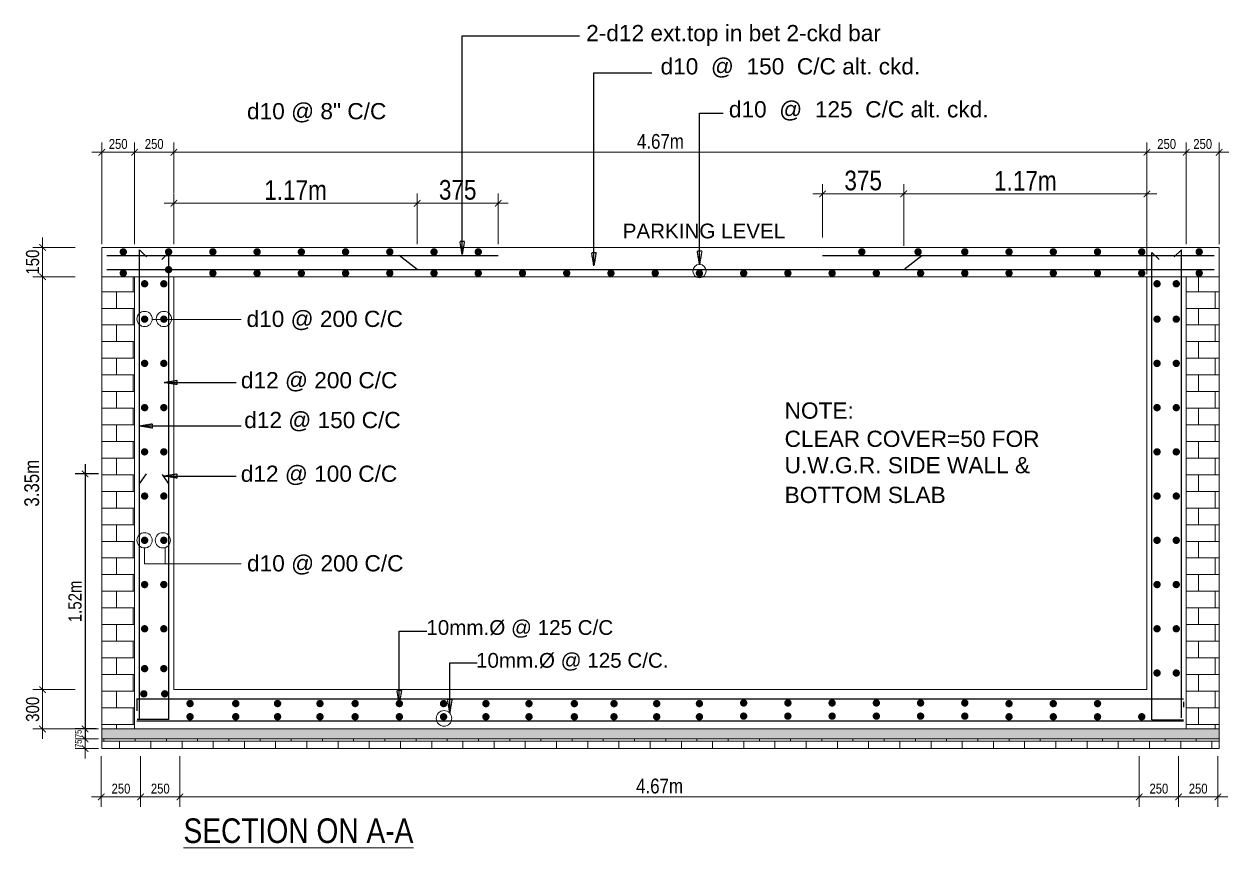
# Model space of a CAD drawing. Header units: inches. Extents: x -100787 to 3653, y -96809 to -8632.
# Drawn here: x -76872.5 to -76504.8, y -93942.8 to -93691.3 of the extents above; entities that cross this region are included whole.
import ezdxf

# ---------------------------------------------------------------- set-up
doc = ezdxf.new("R2010")
doc.units = ezdxf.units.IN
doc.header["$MEASUREMENT"] = 0
doc.header["$PDMODE"] = 99
for name, pattern in [('ACAD_ISO04W100', [30.5, 24, -3, 0.5, -3]), ('DASHED2', [0.375, 0.25, -0.125]), ('HIDDEN2', [0.1875, 0.125, -0.0625])]:
    doc.linetypes.add(name, pattern=pattern)
for name, color, linetype, lineweight in [('DIM', 7, 'Continuous', 15), ('GRID', 8, 'ACAD_ISO04W100', 15), ('halka line', 130, 'HIDDEN2', 9), ('U.G.W.R.', 130, 'DASHED2', 5), ('wall1', 253, 'Continuous', 13)]:
    doc.layers.add(name, color=color, linetype=linetype, lineweight=lineweight)
doc.layers.add('Rod', color=1, linetype='Continuous')
doc.layers.add('text', color=7, linetype='Continuous', true_color=0x6a7cf1)
doc.styles.add('ARIAL', font='arial.ttf')
doc.styles.add('ARIL', font='arial.ttf')
doc.styles.get("Standard").update_dxf_attribs({"font": 'ARIALN.TTF'})
doc.dimstyles.new('1- 8', dxfattribs={"dimtxt": 7.5, "dimasz": 4, "dimexe": 4, "dimexo": 4, "dimgap": 1, "dimtad": 1, "dimdec": 1, "dimzin": 3, "dimdsep": 46, "dimlunit": 4, "dimtxsty": 'ARIAL', "dimblk": 'ARCHTICK', "dimcen": 0, "dimdle": 4, "dimclrd": 150, "dimclre": 132, "dimclrt": 7, "dimadec": 0, "dimazin": 1, "dimtm": 1e-09, "dimtfac": 1, "dimtdec": 1, "dimtix": 1, "dimtofl": 0, "dimtmove": 1, "dimatfit": 3, "dimldrblk": 'CLOSEDBLANK', "dimfxl": 1, "dimtolj": 1, "dimtzin": 0, "dimarcsym": 0})
doc.dimstyles.new('1_8', dxfattribs={"dimscale": 0, "dimtxt": 7, "dimasz": 4, "dimexe": 4, "dimexo": 4, "dimgap": 1, "dimtad": 1, "dimdec": 8, "dimzin": 3, "dimdsep": 46, "dimlunit": 4, "dimtxsty": 'ARIAL', "dimblk": 'ARCHTICK', "dimcen": 0, "dimdle": 4, "dimse1": 1, "dimse2": 1, "dimsd1": 1, "dimsd2": 1, "dimclrd": 150, "dimclre": 132, "dimclrt": 254, "dimadec": 0, "dimazin": 1, "dimtm": 1e-09, "dimtfac": 1, "dimtdec": 8, "dimtix": 1, "dimtofl": 0, "dimtmove": 0, "dimatfit": 3, "dimldrblk": 'CLOSEDBLANK', "dimfxl": 1, "dimtolj": 1, "dimtzin": 0, "dimarcsym": 0})
doc.dimstyles.new('L-SECTION', dxfattribs={"dimtxt": 4, "dimasz": 2, "dimexe": 3, "dimexo": 1, "dimgap": 1, "dimtad": 1, "dimdec": 0, "dimzin": 3, "dimdsep": 46, "dimlunit": 4, "dimtxsty": 'Standard', "dimblk1": 'ARCHTICK', "dimblk2": 'ARCHTICK', "dimsah": 1, "dimcen": 0.09375, "dimdle": 3, "dimclrd": 6, "dimclre": 6, "dimclrt": 6, "dimadec": 0, "dimazin": 0, "dimtfac": 1, "dimtdec": 0, "dimtofl": 0, "dimtmove": 1, "dimatfit": 3, "dimldrblk": 'ARCHTICK', "dimfxl": 3, "dimtolj": 1, "dimtzin": 0, "dimlwd": -1, "dimlwe": -1, "dimarcsym": 0})
pattern_1 = [(0, (-87039.8426, -79051.1714), (0, 5.08), []), (90, (-87039.843, -79051.171), (-10.16, 6e-16), [5.08, -5.08]), (90, (-87034.763, -79051.171), (-10.16, 6e-16), [-5.08, 5.08])]

# ---------------------------------------------------------------- blocks, each defined once
blk = doc.blocks.new('_ArchTick')
at = {"layer": 'GRID', "color": 0, "const_width": 0.15}
blk.add_lwpolyline([(-0.5, -0.5), (0.5, 0.5)], dxfattribs=at)
blk = doc.blocks.new('_ClosedBlank')
at = {"layer": 'halka line', "color": 0, "lineweight": -2}
for p, q in [((-1, 0.167), (0, 0)), ((-1, 0.167), (-1, -0.167)), ((0, 0), (-1, -0.167))]:
    blk.add_line(p, q, dxfattribs=at)
blk = doc.blocks.new('*D716')
at = {"layer": 'Defpoints', "color": 0, "linetype": 'ByBlock'}
for p in [(-76836.91, -93913.82), (-76824.91, -93913.82), (-76824.91, -93927.22)]:
    blk.add_point(p, dxfattribs=at)
at = {"layer": 'DIM', "color": 6}
for p, q in [((-76836.91, -93914.82), (-76836.91, -93930.22)), ((-76824.91, -93914.82), (-76824.91, -93930.22)), ((-76839.91, -93927.22), (-76821.91, -93927.22))]:
    blk.add_line(p, q, dxfattribs=at)
at = {"layer": 'DIM', "color": 6, "linetype": 'ByBlock', "xscale": 2, "yscale": 2, "zscale": 2, "rotation": 180}
blk.add_blockref('_ArchTick', (-76836.91, -93927.22), dxfattribs=at)
at = {"layer": 'DIM', "color": 6, "linetype": 'ByBlock', "xscale": 2, "yscale": 2, "zscale": 2}
blk.add_blockref('_ArchTick', (-76824.91, -93927.22), dxfattribs=at)
at = {"layer": 'DIM', "color": 6, "linetype": 'ByBlock', "insert": (-76830.91, -93924.69), "char_height": 3, "attachment_point": 5}
blk.add_mtext('\\A1;250', dxfattribs=at)
blk = doc.blocks.new('*D717')
at = {"layer": 'Defpoints', "color": 0, "linetype": 'ByBlock'}
for p in [(-76824.91, -93913.82), (-76532.13, -93913.82), (-76532.13, -93927.22)]:
    blk.add_point(p, dxfattribs=at)
at = {"layer": 'DIM', "color": 6}
for p, q in [((-76824.91, -93914.82), (-76824.91, -93930.22)), ((-76532.13, -93914.82), (-76532.13, -93930.22)), ((-76827.91, -93927.22), (-76529.13, -93927.22))]:
    blk.add_line(p, q, dxfattribs=at)
at = {"layer": 'DIM', "color": 6, "linetype": 'ByBlock', "xscale": 2, "yscale": 2, "zscale": 2, "rotation": 180}
blk.add_blockref('_ArchTick', (-76824.91, -93927.22), dxfattribs=at)
at = {"layer": 'DIM', "color": 6, "linetype": 'ByBlock', "xscale": 2, "yscale": 2, "zscale": 2}
blk.add_blockref('_ArchTick', (-76532.13, -93927.22), dxfattribs=at)
at = {"layer": 'DIM', "color": 6, "linetype": 'ByBlock', "insert": (-76678.52, -93923.92), "char_height": 3, "attachment_point": 5}
blk.add_mtext('\\A1;{\\H1.5x;4.67m}', dxfattribs=at)
blk = doc.blocks.new('*D718')
at = {"layer": 'Defpoints', "color": 0, "linetype": 'ByBlock'}
for p in [(-76532.13, -93913.82), (-76520.13, -93913.82), (-76520.13, -93927.22)]:
    blk.add_point(p, dxfattribs=at)
at = {"layer": 'DIM', "color": 6}
for p, q in [((-76532.13, -93914.82), (-76532.13, -93930.22)), ((-76520.13, -93914.82), (-76520.13, -93930.22)), ((-76535.13, -93927.22), (-76517.13, -93927.22))]:
    blk.add_line(p, q, dxfattribs=at)
at = {"layer": 'DIM', "color": 6, "linetype": 'ByBlock', "xscale": 2, "yscale": 2, "zscale": 2, "rotation": 180}
blk.add_blockref('_ArchTick', (-76532.13, -93927.22), dxfattribs=at)
at = {"layer": 'DIM', "color": 6, "linetype": 'ByBlock', "xscale": 2, "yscale": 2, "zscale": 2}
blk.add_blockref('_ArchTick', (-76520.13, -93927.22), dxfattribs=at)
at = {"layer": 'DIM', "color": 6, "linetype": 'ByBlock', "insert": (-76526.13, -93924.69), "char_height": 3, "attachment_point": 5}
blk.add_mtext('\\A1;250', dxfattribs=at)
blk = doc.blocks.new('*D719')
at = {"layer": 'Defpoints', "color": 0, "linetype": 'ByBlock'}
for p in [(-76855.86, -93759.47), (-76866.83, -93768.47), (-76855.86, -93768.47)]:
    blk.add_point(p, dxfattribs=at)
at = {"layer": 'DIM', "color": 6}
for p, q in [((-76856.86, -93759.47), (-76869.83, -93759.47)), ((-76866.83, -93756.47), (-76866.83, -93771.47)), ((-76856.86, -93768.47), (-76869.83, -93768.47))]:
    blk.add_line(p, q, dxfattribs=at)
at = {"layer": 'DIM', "color": 6, "linetype": 'ByBlock', "xscale": 2, "yscale": 2, "zscale": 2}
for p, rotation in [((-76866.83, -93759.47), 90), ((-76866.83, -93768.47), 270)]:
    blk.add_blockref('_ArchTick', p, dxfattribs=dict(at, rotation=rotation))
at = {"layer": 'DIM', "color": 6, "linetype": 'ByBlock', "insert": (-76869.87, -93763.97), "char_height": 3, "attachment_point": 5, "rotation": 90}
blk.add_mtext('\\A1;{\\H1.333x;150}', dxfattribs=at)
blk = doc.blocks.new('*D720')
at = {"layer": 'Defpoints', "color": 0, "linetype": 'ByBlock'}
for p in [(-76855.86, -93768.47), (-76866.83, -93894.47), (-76855.86, -93894.47)]:
    blk.add_point(p, dxfattribs=at)
at = {"layer": 'DIM', "color": 6}
for p, q in [((-76866.83, -93765.47), (-76866.83, -93897.47)), ((-76856.86, -93768.47), (-76869.83, -93768.47)), ((-76856.86, -93894.47), (-76869.83, -93894.47))]:
    blk.add_line(p, q, dxfattribs=at)
at = {"layer": 'DIM', "color": 6, "linetype": 'ByBlock', "xscale": 2, "yscale": 2, "zscale": 2}
for p, rotation in [((-76866.83, -93768.47), 90), ((-76866.83, -93894.47), 270)]:
    blk.add_blockref('_ArchTick', p, dxfattribs=dict(at, rotation=rotation))
at = {"layer": 'DIM', "color": 6, "linetype": 'ByBlock', "insert": (-76870.12, -93831.47), "char_height": 3, "attachment_point": 5, "rotation": 90}
blk.add_mtext('\\A1;{\\H1.5x;3.35m}', dxfattribs=at)
blk = doc.blocks.new('*D721')
at = {"layer": 'Defpoints', "color": 0, "linetype": 'ByBlock'}
for p in [(-76855.86, -93894.47), (-76866.83, -93906.47), (-76855.86, -93906.47)]:
    blk.add_point(p, dxfattribs=at)
at = {"layer": 'DIM', "color": 6}
for p, q in [((-76866.83, -93891.47), (-76866.83, -93909.47)), ((-76856.86, -93894.47), (-76869.83, -93894.47)), ((-76856.86, -93906.47), (-76869.83, -93906.47))]:
    blk.add_line(p, q, dxfattribs=at)
at = {"layer": 'DIM', "color": 6, "linetype": 'ByBlock', "xscale": 2, "yscale": 2, "zscale": 2}
for p, rotation in [((-76866.83, -93894.47), 90), ((-76866.83, -93906.47), 270)]:
    blk.add_blockref('_ArchTick', p, dxfattribs=dict(at, rotation=rotation))
at = {"layer": 'DIM', "color": 6, "linetype": 'ByBlock', "insert": (-76869.87, -93900.47), "char_height": 3, "attachment_point": 5, "rotation": 90}
blk.add_mtext('\\A1;{\\H1.333x;300}', dxfattribs=at)
blk = doc.blocks.new('*D727')
at = {"layer": 'Defpoints', "color": 0, "linetype": 'ByBlock'}
for p in [(-76826.76, -93730.46), (-76826.76, -93743.86), (-76838.76, -93759.47)]:
    blk.add_point(p, dxfattribs=at)
at = {"layer": 'DIM', "color": 6}
for p, q in [((-76838.76, -93758.47), (-76838.76, -93727.46)), ((-76826.76, -93742.86), (-76826.76, -93727.46)), ((-76841.76, -93730.46), (-76823.76, -93730.46))]:
    blk.add_line(p, q, dxfattribs=at)
at = {"layer": 'DIM', "color": 6, "linetype": 'ByBlock', "xscale": 2, "yscale": 2, "zscale": 2, "rotation": 180}
blk.add_blockref('_ArchTick', (-76838.76, -93730.46), dxfattribs=at)
at = {"layer": 'DIM', "color": 6, "linetype": 'ByBlock', "xscale": 2, "yscale": 2, "zscale": 2}
blk.add_blockref('_ArchTick', (-76826.76, -93730.46), dxfattribs=at)
at = {"layer": 'DIM', "color": 6, "linetype": 'ByBlock', "insert": (-76832.76, -93727.93), "char_height": 3, "attachment_point": 5}
blk.add_mtext('\\A1;250', dxfattribs=at)
blk = doc.blocks.new('*D728')
at = {"layer": 'Defpoints', "color": 0, "linetype": 'ByBlock'}
for p in [(-76529.76, -93730.46), (-76826.76, -93743.86), (-76529.76, -93743.86)]:
    blk.add_point(p, dxfattribs=at)
at = {"layer": 'DIM', "color": 6}
for p, q in [((-76826.76, -93742.86), (-76826.76, -93727.46)), ((-76529.76, -93742.86), (-76529.76, -93727.46)), ((-76829.76, -93730.46), (-76526.76, -93730.46))]:
    blk.add_line(p, q, dxfattribs=at)
at = {"layer": 'DIM', "color": 6, "linetype": 'ByBlock', "xscale": 2, "yscale": 2, "zscale": 2, "rotation": 180}
blk.add_blockref('_ArchTick', (-76826.76, -93730.46), dxfattribs=at)
at = {"layer": 'DIM', "color": 6, "linetype": 'ByBlock', "xscale": 2, "yscale": 2, "zscale": 2}
blk.add_blockref('_ArchTick', (-76529.76, -93730.46), dxfattribs=at)
at = {"layer": 'DIM', "color": 6, "linetype": 'ByBlock', "insert": (-76678.26, -93727.16), "char_height": 3, "attachment_point": 5}
blk.add_mtext('\\A1;{\\H1.5x;4.67m}', dxfattribs=at)
blk = doc.blocks.new('*D729')
at = {"layer": 'Defpoints', "color": 0, "linetype": 'ByBlock'}
for p in [(-76752.51, -93746.02), (-76826.76, -93759.47), (-76752.51, -93759.47)]:
    blk.add_point(p, dxfattribs=at)
at = {"layer": 'DIM', "color": 6}
for p, q in [((-76826.76, -93758.47), (-76826.76, -93743.02)), ((-76752.51, -93758.47), (-76752.51, -93743.02)), ((-76829.76, -93746.02), (-76749.51, -93746.02))]:
    blk.add_line(p, q, dxfattribs=at)
at = {"layer": 'DIM', "color": 6, "linetype": 'ByBlock', "xscale": 2, "yscale": 2, "zscale": 2, "rotation": 180}
blk.add_blockref('_ArchTick', (-76826.76, -93746.02), dxfattribs=at)
at = {"layer": 'DIM', "color": 6, "linetype": 'ByBlock', "xscale": 2, "yscale": 2, "zscale": 2}
blk.add_blockref('_ArchTick', (-76752.51, -93746.02), dxfattribs=at)
at = {"layer": 'DIM', "color": 6, "linetype": 'ByBlock', "insert": (-76789.63, -93742), "char_height": 3, "attachment_point": 5}
blk.add_mtext('\\A1;{\\H2x;1.17m}', dxfattribs=at)
blk = doc.blocks.new('*D730')
at = {"layer": 'Defpoints', "color": 0, "linetype": 'ByBlock'}
for p in [(-76727.76, -93746.02), (-76752.51, -93759.47), (-76727.76, -93759.47)]:
    blk.add_point(p, dxfattribs=at)
at = {"layer": 'DIM', "color": 6}
for p, q in [((-76752.51, -93758.47), (-76752.51, -93743.02)), ((-76727.76, -93758.47), (-76727.76, -93743.02)), ((-76755.51, -93746.02), (-76724.76, -93746.02))]:
    blk.add_line(p, q, dxfattribs=at)
at = {"layer": 'DIM', "color": 6, "linetype": 'ByBlock', "xscale": 2, "yscale": 2, "zscale": 2, "rotation": 180}
blk.add_blockref('_ArchTick', (-76752.51, -93746.02), dxfattribs=at)
at = {"layer": 'DIM', "color": 6, "linetype": 'ByBlock', "xscale": 2, "yscale": 2, "zscale": 2}
blk.add_blockref('_ArchTick', (-76727.76, -93746.02), dxfattribs=at)
at = {"layer": 'DIM', "color": 6, "linetype": 'ByBlock', "insert": (-76740.13, -93741.95), "char_height": 3, "attachment_point": 5}
blk.add_mtext('\\A1;{\\H2x;375}', dxfattribs=at)
blk = doc.blocks.new('*D731')
at = {"layer": 'Defpoints', "color": 0, "linetype": 'ByBlock'}
for p in [(-76604.01, -93743.16), (-76628.76, -93757.5), (-76604.01, -93757.5)]:
    blk.add_point(p, dxfattribs=at)
at = {"layer": 'DIM', "color": 6}
for p, q in [((-76628.76, -93756.5), (-76628.76, -93740.16)), ((-76604.01, -93756.5), (-76604.01, -93740.16)), ((-76631.76, -93743.16), (-76601.01, -93743.16))]:
    blk.add_line(p, q, dxfattribs=at)
at = {"layer": 'DIM', "color": 6, "linetype": 'ByBlock', "xscale": 2, "yscale": 2, "zscale": 2, "rotation": 180}
blk.add_blockref('_ArchTick', (-76628.76, -93743.16), dxfattribs=at)
at = {"layer": 'DIM', "color": 6, "linetype": 'ByBlock', "xscale": 2, "yscale": 2, "zscale": 2}
blk.add_blockref('_ArchTick', (-76604.01, -93743.16), dxfattribs=at)
at = {"layer": 'DIM', "color": 6, "linetype": 'ByBlock', "insert": (-76616.38, -93739.1), "char_height": 3, "attachment_point": 5}
blk.add_mtext('\\A1;{\\H2x;375}', dxfattribs=at)
blk = doc.blocks.new('*D732')
at = {"layer": 'Defpoints', "color": 0, "linetype": 'ByBlock'}
for p in [(-76529.76, -93743.16), (-76604.01, -93759.97), (-76529.76, -93768.62)]:
    blk.add_point(p, dxfattribs=at)
at = {"layer": 'DIM', "color": 6}
for p, q in [((-76604.01, -93758.97), (-76604.01, -93740.16)), ((-76529.76, -93767.62), (-76529.76, -93740.16)), ((-76607.01, -93743.16), (-76526.76, -93743.16))]:
    blk.add_line(p, q, dxfattribs=at)
at = {"layer": 'DIM', "color": 6, "linetype": 'ByBlock', "xscale": 2, "yscale": 2, "zscale": 2, "rotation": 180}
blk.add_blockref('_ArchTick', (-76604.01, -93743.16), dxfattribs=at)
at = {"layer": 'DIM', "color": 6, "linetype": 'ByBlock', "xscale": 2, "yscale": 2, "zscale": 2}
blk.add_blockref('_ArchTick', (-76529.76, -93743.16), dxfattribs=at)
at = {"layer": 'DIM', "color": 6, "linetype": 'ByBlock', "insert": (-76566.88, -93739.15), "char_height": 3, "attachment_point": 5}
blk.add_mtext('\\A1;{\\H2x;1.17m}', dxfattribs=at)
blk = doc.blocks.new('*D733')
at = {"layer": 'Defpoints', "color": 0, "linetype": 'ByBlock'}
for p in [(-76848.76, -93828.61), (-76853.88, -93906.47), (-76849.49, -93906.47)]:
    blk.add_point(p, dxfattribs=at)
at = {"layer": 'Rod', "color": 6}
for p, q in [((-76853.88, -93825.61), (-76853.88, -93909.47)), ((-76849.76, -93828.61), (-76856.88, -93828.61)), ((-76850.49, -93906.47), (-76856.88, -93906.47))]:
    blk.add_line(p, q, dxfattribs=at)
at = {"layer": 'Rod', "color": 6, "linetype": 'ByBlock', "xscale": 2, "yscale": 2, "zscale": 2}
for p, rotation in [((-76853.88, -93828.61), 90), ((-76853.88, -93906.47), 270)]:
    blk.add_blockref('_ArchTick', p, dxfattribs=dict(at, rotation=rotation))
at = {"layer": 'Rod', "color": 6, "linetype": 'ByBlock', "insert": (-76856.92, -93867.54), "char_height": 3, "attachment_point": 5, "rotation": 90}
blk.add_mtext('\\A1;{\\H1.333x;1.52m}', dxfattribs=at)
blk = doc.blocks.new('*D734')
at = {"layer": 'Defpoints', "color": 0, "linetype": 'ByBlock'}
for p in [(-76848.91, -93913.82), (-76836.91, -93913.82), (-76836.91, -93927.22)]:
    blk.add_point(p, dxfattribs=at)
at = {"layer": 'DIM', "color": 6}
for p, q in [((-76848.91, -93914.82), (-76848.91, -93930.22)), ((-76836.91, -93914.82), (-76836.91, -93930.22)), ((-76851.91, -93927.22), (-76833.91, -93927.22))]:
    blk.add_line(p, q, dxfattribs=at)
at = {"layer": 'DIM', "color": 6, "linetype": 'ByBlock', "xscale": 2, "yscale": 2, "zscale": 2, "rotation": 180}
blk.add_blockref('_ArchTick', (-76848.91, -93927.22), dxfattribs=at)
at = {"layer": 'DIM', "color": 6, "linetype": 'ByBlock', "xscale": 2, "yscale": 2, "zscale": 2}
blk.add_blockref('_ArchTick', (-76836.91, -93927.22), dxfattribs=at)
at = {"layer": 'DIM', "color": 6, "linetype": 'ByBlock', "insert": (-76842.91, -93924.69), "char_height": 3, "attachment_point": 5}
blk.add_mtext('\\A1;250', dxfattribs=at)
blk = doc.blocks.new('*D735')
at = {"layer": 'Defpoints', "color": 0, "linetype": 'ByBlock'}
for p in [(-76520.13, -93913.82), (-76508.13, -93913.82), (-76508.13, -93927.22)]:
    blk.add_point(p, dxfattribs=at)
at = {"layer": 'DIM', "color": 6}
for p, q in [((-76520.13, -93914.82), (-76520.13, -93930.22)), ((-76508.13, -93914.82), (-76508.13, -93930.22)), ((-76523.13, -93927.22), (-76505.13, -93927.22))]:
    blk.add_line(p, q, dxfattribs=at)
at = {"layer": 'DIM', "color": 6, "linetype": 'ByBlock', "xscale": 2, "yscale": 2, "zscale": 2, "rotation": 180}
blk.add_blockref('_ArchTick', (-76520.13, -93927.22), dxfattribs=at)
at = {"layer": 'DIM', "color": 6, "linetype": 'ByBlock', "xscale": 2, "yscale": 2, "zscale": 2}
blk.add_blockref('_ArchTick', (-76508.13, -93927.22), dxfattribs=at)
at = {"layer": 'DIM', "color": 6, "linetype": 'ByBlock', "insert": (-76514.13, -93924.69), "char_height": 3, "attachment_point": 5}
blk.add_mtext('\\A1;250', dxfattribs=at)
blk = doc.blocks.new('*D736')
at = {"layer": 'Defpoints', "color": 0, "linetype": 'ByBlock'}
for p in [(-76848.76, -93906.47), (-76853.88, -93909.47), (-76848.76, -93909.47)]:
    blk.add_point(p, dxfattribs=at)
at = {"layer": 'DIM', "color": 6}
for p, q in [((-76849.76, -93906.47), (-76856.88, -93906.47)), ((-76853.88, -93903.47), (-76853.88, -93912.47)), ((-76849.76, -93909.47), (-76856.88, -93909.47))]:
    blk.add_line(p, q, dxfattribs=at)
at = {"layer": 'DIM', "color": 6, "linetype": 'ByBlock', "xscale": 2, "yscale": 2, "zscale": 2}
for p, rotation in [((-76853.88, -93906.47), 90), ((-76853.88, -93909.47), 270)]:
    blk.add_blockref('_ArchTick', p, dxfattribs=dict(at, rotation=rotation))
at = {"layer": 'DIM', "color": 6, "linetype": 'ByBlock', "insert": (-76855.9, -93907.97), "char_height": 3, "attachment_point": 5, "rotation": 90}
blk.add_mtext('\\A1;{\\H0.6667x;75}', dxfattribs=at)
blk = doc.blocks.new('*D737')
at = {"layer": 'Defpoints', "color": 0, "linetype": 'ByBlock'}
for p in [(-76848.76, -93909.47), (-76853.88, -93912.47), (-76848.76, -93912.47)]:
    blk.add_point(p, dxfattribs=at)
at = {"layer": 'DIM', "color": 6}
for p, q in [((-76853.88, -93906.47), (-76853.88, -93915.47)), ((-76849.76, -93909.47), (-76856.88, -93909.47)), ((-76849.76, -93912.47), (-76856.88, -93912.47))]:
    blk.add_line(p, q, dxfattribs=at)
at = {"layer": 'DIM', "color": 6, "linetype": 'ByBlock', "xscale": 2, "yscale": 2, "zscale": 2}
for p, rotation in [((-76853.88, -93909.47), 90), ((-76853.88, -93912.47), 270)]:
    blk.add_blockref('_ArchTick', p, dxfattribs=dict(at, rotation=rotation))
at = {"layer": 'DIM', "color": 6, "linetype": 'ByBlock', "insert": (-76855.9, -93910.97), "char_height": 3, "attachment_point": 5, "rotation": 90}
blk.add_mtext('\\A1;{\\H0.6667x;75}', dxfattribs=at)
blk = doc.blocks.new('*D738')
at = {"layer": 'Defpoints', "color": 0, "linetype": 'ByBlock'}
for p in [(-76838.76, -93730.46), (-76838.76, -93743.86), (-76848.76, -93759.47)]:
    blk.add_point(p, dxfattribs=at)
at = {"layer": 'DIM', "color": 6}
for p, q in [((-76848.76, -93758.47), (-76848.76, -93727.46)), ((-76838.76, -93742.86), (-76838.76, -93727.46)), ((-76851.76, -93730.46), (-76835.76, -93730.46))]:
    blk.add_line(p, q, dxfattribs=at)
at = {"layer": 'DIM', "color": 6, "linetype": 'ByBlock', "xscale": 2, "yscale": 2, "zscale": 2, "rotation": 180}
blk.add_blockref('_ArchTick', (-76848.76, -93730.46), dxfattribs=at)
at = {"layer": 'DIM', "color": 6, "linetype": 'ByBlock', "xscale": 2, "yscale": 2, "zscale": 2}
blk.add_blockref('_ArchTick', (-76838.76, -93730.46), dxfattribs=at)
at = {"layer": 'DIM', "color": 6, "linetype": 'ByBlock', "insert": (-76843.76, -93727.93), "char_height": 3, "attachment_point": 5}
blk.add_mtext('\\A1;250', dxfattribs=at)
blk = doc.blocks.new('*D739')
at = {"layer": 'Defpoints', "color": 0, "linetype": 'ByBlock'}
for p in [(-76507.76, -93730.46), (-76517.76, -93759.47), (-76507.76, -93759.47)]:
    blk.add_point(p, dxfattribs=at)
at = {"layer": 'DIM', "color": 6}
for p, q in [((-76517.76, -93758.47), (-76517.76, -93727.46)), ((-76507.76, -93758.47), (-76507.76, -93727.46)), ((-76520.76, -93730.46), (-76504.76, -93730.46))]:
    blk.add_line(p, q, dxfattribs=at)
at = {"layer": 'DIM', "color": 6, "linetype": 'ByBlock', "xscale": 2, "yscale": 2, "zscale": 2, "rotation": 180}
blk.add_blockref('_ArchTick', (-76517.76, -93730.46), dxfattribs=at)
at = {"layer": 'DIM', "color": 6, "linetype": 'ByBlock', "xscale": 2, "yscale": 2, "zscale": 2}
blk.add_blockref('_ArchTick', (-76507.76, -93730.46), dxfattribs=at)
at = {"layer": 'DIM', "color": 6, "linetype": 'ByBlock', "insert": (-76512.76, -93727.93), "char_height": 3, "attachment_point": 5}
blk.add_mtext('\\A1;250', dxfattribs=at)
blk = doc.blocks.new('*D740')
at = {"layer": 'Defpoints', "color": 0, "linetype": 'ByBlock'}
for p in [(-76517.76, -93730.46), (-76517.76, -93743.86), (-76529.76, -93759.47)]:
    blk.add_point(p, dxfattribs=at)
at = {"layer": 'DIM', "color": 6}
for p, q in [((-76529.76, -93758.47), (-76529.76, -93727.46)), ((-76517.76, -93742.86), (-76517.76, -93727.46)), ((-76532.76, -93730.46), (-76514.76, -93730.46))]:
    blk.add_line(p, q, dxfattribs=at)
at = {"layer": 'DIM', "color": 6, "linetype": 'ByBlock', "xscale": 2, "yscale": 2, "zscale": 2, "rotation": 180}
blk.add_blockref('_ArchTick', (-76529.76, -93730.46), dxfattribs=at)
at = {"layer": 'DIM', "color": 6, "linetype": 'ByBlock', "xscale": 2, "yscale": 2, "zscale": 2}
blk.add_blockref('_ArchTick', (-76517.76, -93730.46), dxfattribs=at)
at = {"layer": 'DIM', "color": 6, "linetype": 'ByBlock', "insert": (-76523.76, -93727.93), "char_height": 3, "attachment_point": 5}
blk.add_mtext('\\A1;250', dxfattribs=at)

msp = doc.modelspace()

# ---------------------------------------------------------------- hatches: boundary and pattern name
at = {"layer": 'wall1', "ltscale": 0.1}
h = msp.add_hatch(dxfattribs=at)
h.set_pattern_fill('BRICK', color=256, scale=0.8, style=0)
h.set_pattern_definition(pattern_1)
h.paths.add_polyline_path([(-76838.76, -93768.47), (-76848.76, -93768.47), (-76848.76, -93906.47), (-76838.76, -93906.47)])
h = msp.add_hatch(dxfattribs=at)
h.set_pattern_fill('BRICK', color=256, scale=0.8, style=0)
h.set_pattern_definition(pattern_1)
h.paths.add_polyline_path([(-76507.76, -93768.47), (-76517.76, -93768.47), (-76517.76, -93906.47), (-76507.76, -93906.47)])
h = msp.add_hatch(dxfattribs=at)
h.set_pattern_fill('AR-CONC', color=256, scale=0.02, style=0)
h.set_pattern_definition([(50, (-87039.8426, -79051.1714), (3.6436934, -0.3187817), [0.381, -4.191]), (355, (-87039.8426, -79051.1714), (-0.7048565, 3.82113286), [0.3048, -3.3528]), (100.451, (-87039.539, -79051.198), (2.93885, 3.50233376), [0.3238, -3.5618]), (46.1842, (-87039.8426, -79050.1554), (5.4215808, -0.8408466), [0.5715, -6.2865]), (96.6356, (-87039.391, -79050.2255), (4.7480847, 4.9485111), [0.4857, -5.3427]), (351.184, (-87039.8426, -79050.1554), (4.7480921, 4.9485024), [0.4572, -5.0292]), (21, (-87039.3346, -79050.4094), (3.0322976, -2.04531037), [0.381, -4.191]), (326, (-87039.3346, -79050.4094), (1.2360406, 3.6837593), [0.3048, -3.3528]), (71.4514, (-87039.082, -79050.5798), (4.2683298, 1.63845715), [0.3238, -3.5618]), (37.5, (-87039.8426, -79051.1714), (0.061772065, 1.69110078), [0, -3.31216, 0, -3.4036, 0, -3.3655]), (7.5, (-87039.8426, -79051.1714), (1.33639325, 2.0036115), [0, -1.94056, 0, -3.23596, 0, -1.2827]), (327.5, (-87040.9754, -79051.1714), (2.7118119, -0.11457488), [0, -1.27, 0, -3.9624, 0, -5.2578]), (317.5, (-87041.4834, -79051.1714), (2.96258363, 0.50852982), [0, -1.651, 0, -2.63144, 0, -3.7338])])
h.paths.add_polyline_path([(-76507.76, -93909.47), (-76507.76, -93906.47), (-76848.76, -93906.47), (-76848.76, -93909.47)])
h = msp.add_hatch(dxfattribs=at)
h.set_pattern_fill('BRICK', color=256, scale=0.75, style=0)
h.set_pattern_definition([(0, (-87039.8426, -79051.1714), (0, 4.7625), []), (90, (-87039.843, -79051.171), (-9.525, 6e-16), [4.7625, -4.7625]), (90, (-87035.08, -79051.171), (-9.525, 6e-16), [-4.7625, 4.7625])])
h.paths.add_polyline_path([(-76507.76, -93912.47), (-76507.76, -93909.47), (-76848.76, -93909.47), (-76848.76, -93912.47)])

# ---------------------------------------------------------------- linework, layer by layer
at = {"layer": 'DIM', "linetype": 'ByBlock'}
for p, q in [((-76833.37, -93781.5), (-76806.26, -93781.5)), ((-76835.69, -93851.22), (-76835.69, -93856.08)), ((-76829.45, -93851.22), (-76829.45, -93856.08)), ((-76835.69, -93856.08), (-76806.26, -93856.08))]:
    msp.add_line(p, q, dxfattribs=at)
for centre, radius in [((-76666.33, -93766.71), 2.03), ((-76835.69, -93781.33), 2.33), ((-76829.79, -93781.33), 2.33), ((-76835.69, -93848.89), 2.33), ((-76830.13, -93848.89), 2.33), ((-76744.31, -93903.25), 2.37)]:
    msp.add_circle(centre, radius, dxfattribs=at)
at = {"layer": 'Rod', "linetype": 'ByBlock'}
for p, q in [((-76847.26, -93761.98), (-76727.76, -93761.98)), ((-76835.27, -93762.21), (-76837.26, -93760.22)), ((-76835.09, -93762.39), (-76837.26, -93760.22)), ((-76837.26, -93903.54), (-76837.26, -93760.25)), ((-76830.43, -93763.21), (-76828.26, -93761.05)), ((-76828.26, -93903.54), (-76828.26, -93761.05)), ((-76752.51, -93766.19), (-76758.04, -93761.98)), ((-76628.76, -93761.98), (-76509.26, -93761.98)), ((-76604.01, -93766.19), (-76598.47, -93761.98)), ((-76528.26, -93903.69), (-76528.26, -93761.05)), ((-76526.09, -93763.21), (-76528.26, -93761.05)), ((-76521.43, -93762.39), (-76519.26, -93760.22)), ((-76519.26, -93903.11), (-76519.26, -93760.25)), ((-76847.26, -93766.19), (-76509.26, -93766.19)), ((-76837.27, -93831.64), (-76835.16, -93828.61)), ((-76828.26, -93831.64), (-76830.27, -93828.84)), ((-76838.03, -93897.21), (-76838.03, -93900.97)), ((-76838.03, -93897.23), (-76727.76, -93897.23)), ((-76727.76, -93897.23), (-76518.59, -93897.23)), ((-76518.59, -93898.21), (-76518.59, -93899.85)), ((-76838.03, -93904), (-76518.59, -93904)), ((-76828.26, -93903.54), (-76838.01, -93903.54)), ((-76528.26, -93903.69), (-76518.59, -93903.69))]:
    msp.add_line(p, q, dxfattribs=at)
at = {"layer": 'Rod', "linetype": 'ByBlock', "const_width": 1.12}
for points in [[(-76842.76, -93760.85, -1), (-76841.64, -93760.85, -1)], [(-76828.92, -93760.85, -1), (-76827.8, -93760.85, -1)], [(-76815.42, -93760.85, -1), (-76814.3, -93760.85, -1)], [(-76801.92, -93760.85, -1), (-76800.8, -93760.85, -1)], [(-76788.42, -93760.85, -1), (-76787.3, -93760.85, -1)], [(-76774.92, -93760.85, -1), (-76773.8, -93760.85, -1)], [(-76761.42, -93760.85, -1), (-76760.3, -93760.85, -1)], [(-76747.92, -93760.85, -1), (-76746.8, -93760.85, -1)], [(-76734.42, -93760.85, -1), (-76733.3, -93760.85, -1)], [(-76617.36, -93760.85, -1), (-76616.23, -93760.85, -1)], [(-76600.19, -93760.85, -1), (-76599.06, -93760.85, -1)], [(-76585.92, -93760.85, -1), (-76584.8, -93760.85, -1)], [(-76572.42, -93760.85, -1), (-76571.3, -93760.85, -1)], [(-76558.92, -93760.85, -1), (-76557.8, -93760.85, -1)], [(-76545.42, -93760.85, -1), (-76544.3, -93760.85, -1)], [(-76531.92, -93760.85, -1), (-76530.8, -93760.85, -1)], [(-76514.38, -93760.85, -1), (-76513.26, -93760.85, -1)], [(-76842.76, -93767.36, 1), (-76841.64, -93767.36, 1)], [(-76828.92, -93766.28, 1), (-76827.8, -93766.28, 1)], [(-76815.42, -93767.36, 1), (-76814.3, -93767.36, 1)], [(-76801.92, -93767.36, 1), (-76800.8, -93767.36, 1)], [(-76788.42, -93767.36, 1), (-76787.3, -93767.36, 1)], [(-76774.92, -93767.36, 1), (-76773.8, -93767.36, 1)], [(-76761.42, -93767.36, 1), (-76760.3, -93767.36, 1)], [(-76747.92, -93767.36, 1), (-76746.8, -93767.36, 1)], [(-76734.42, -93767.36, 1), (-76733.3, -93767.36, 1)], [(-76720.92, -93767.36, 1), (-76719.8, -93767.36, 1)], [(-76707.42, -93767.36, 1), (-76706.3, -93767.36, 1)], [(-76693.92, -93767.36, 1), (-76692.8, -93767.36, 1)], [(-76680.42, -93767.36, 1), (-76679.3, -93767.36, 1)], [(-76666.92, -93767.36, 1), (-76665.8, -93767.36, 1)], [(-76653.42, -93767.36, 1), (-76652.3, -93767.36, 1)], [(-76639.92, -93767.36, 1), (-76638.8, -93767.36, 1)], [(-76626.42, -93767.36, 1), (-76625.3, -93767.36, 1)], [(-76612.92, -93767.36, 1), (-76611.8, -93767.36, 1)], [(-76599.42, -93767.36, 1), (-76598.3, -93767.36, 1)], [(-76585.92, -93767.36, 1), (-76584.8, -93767.36, 1)], [(-76572.42, -93767.36, 1), (-76571.3, -93767.36, 1)], [(-76558.92, -93767.36, 1), (-76557.8, -93767.36, 1)], [(-76545.42, -93767.36, 1), (-76544.3, -93767.36, 1)], [(-76531.92, -93767.36, 1), (-76530.8, -93767.36, 1)], [(-76514.38, -93767.36, 1), (-76513.26, -93767.36, 1)], [(-76836.25, -93770.59, -1), (-76835.13, -93770.59, -1)], [(-76829.27, -93770.59, 1), (-76830.39, -93770.59, 1)], [(-76527.25, -93770.59, -1), (-76526.13, -93770.59, -1)], [(-76520.27, -93770.59, 1), (-76521.39, -93770.59, 1)], [(-76836.25, -93781.39, -1), (-76835.13, -93781.39, -1)], [(-76836.25, -93781.39, -1), (-76835.13, -93781.39, -1)], [(-76829.27, -93781.39, 1), (-76830.39, -93781.39, 1)], [(-76527.25, -93781.39, -1), (-76526.13, -93781.39, -1)], [(-76520.27, -93781.39, 1), (-76521.39, -93781.39, 1)], [(-76836.25, -93794.89, -1), (-76835.13, -93794.89, -1)], [(-76829.27, -93794.89, 1), (-76830.39, -93794.89, 1)], [(-76527.25, -93794.89, -1), (-76526.13, -93794.89, -1)], [(-76520.27, -93794.89, 1), (-76521.39, -93794.89, 1)], [(-76836.25, -93808.39, -1), (-76835.13, -93808.39, -1)], [(-76829.27, -93808.39, 1), (-76830.39, -93808.39, 1)], [(-76527.25, -93808.39, -1), (-76526.13, -93808.39, -1)], [(-76520.27, -93808.39, 1), (-76521.39, -93808.39, 1)], [(-76836.25, -93821.89, -1), (-76835.13, -93821.89, -1)], [(-76829.27, -93821.89, 1), (-76830.39, -93821.89, 1)], [(-76527.25, -93821.89, -1), (-76526.13, -93821.89, -1)], [(-76520.27, -93821.89, 1), (-76521.39, -93821.89, 1)], [(-76836.25, -93835.39, -1), (-76835.13, -93835.39, -1)], [(-76829.27, -93835.39, 1), (-76830.39, -93835.39, 1)], [(-76527.25, -93835.39, -1), (-76526.13, -93835.39, -1)], [(-76520.27, -93835.39, 1), (-76521.39, -93835.39, 1)], [(-76836.25, -93848.89, -1), (-76835.13, -93848.89, -1)], [(-76829.27, -93848.89, 1), (-76830.39, -93848.89, 1)], [(-76527.25, -93848.89, -1), (-76526.13, -93848.89, -1)], [(-76520.27, -93848.89, 1), (-76521.39, -93848.89, 1)], [(-76836.25, -93862.39, -1), (-76835.13, -93862.39, -1)], [(-76829.27, -93862.39, 1), (-76830.39, -93862.39, 1)], [(-76527.25, -93862.39, -1), (-76526.13, -93862.39, -1)], [(-76520.27, -93862.39, 1), (-76521.39, -93862.39, 1)], [(-76836.25, -93875.89, -1), (-76835.13, -93875.89, -1)], [(-76829.27, -93875.89, 1), (-76830.39, -93875.89, 1)], [(-76527.25, -93875.89, -1), (-76526.13, -93875.89, -1)], [(-76520.27, -93875.89, 1), (-76521.39, -93875.89, 1)], [(-76836.25, -93888.05, -1), (-76835.13, -93888.05, -1)], [(-76829.27, -93888.05, 1), (-76830.39, -93888.05, 1)], [(-76527.25, -93889.39, -1), (-76526.13, -93889.39, -1)], [(-76520.27, -93889.39, 1), (-76521.39, -93889.39, 1)], [(-76836.5, -93895.75, -1), (-76835.38, -93895.75, -1)], [(-76830.12, -93895.75, -1), (-76828.99, -93895.75, -1)], [(-76822.38, -93898.71, 1), (-76821.25, -93898.71, 1)], [(-76808.44, -93898.71, 1), (-76807.31, -93898.71, 1)], [(-76795.68, -93898.71, 1), (-76794.55, -93898.71, 1)], [(-76782.73, -93898.71, 1), (-76781.61, -93898.71, 1)], [(-76772, -93898.71, 1), (-76770.88, -93898.71, 1)], [(-76758.5, -93898.71, 1), (-76757.38, -93898.71, 1)], [(-76745, -93898.73, 1), (-76743.88, -93898.73, 1)], [(-76732.09, -93898.73, 1), (-76730.96, -93898.73, 1)], [(-76718.94, -93898.73, 1), (-76717.81, -93898.73, 1)], [(-76705.09, -93898.73, 1), (-76703.96, -93898.73, 1)], [(-76692.99, -93898.73, 1), (-76691.86, -93898.73, 1)], [(-76679.96, -93898.73, 1), (-76678.83, -93898.73, 1)], [(-76666.92, -93898.73, 1), (-76665.8, -93898.73, 1)], [(-76653.42, -93898.54, 1), (-76652.3, -93898.54, 1)], [(-76639.92, -93898.54, 1), (-76638.8, -93898.54, 1)], [(-76626.42, -93898.54, 1), (-76625.3, -93898.54, 1)], [(-76612.92, -93898.54, 1), (-76611.8, -93898.54, 1)], [(-76599.42, -93898.54, 1), (-76598.3, -93898.54, 1)], [(-76585.92, -93898.54, 1), (-76584.8, -93898.54, 1)], [(-76572.42, -93898.73, 1), (-76571.3, -93898.73, 1)], [(-76558.92, -93898.73, 1), (-76557.8, -93898.73, 1)], [(-76545.42, -93898.73, 1), (-76544.3, -93898.73, 1)], [(-76822.38, -93902.73, 1), (-76821.25, -93902.73, 1)], [(-76808.44, -93902.73, 1), (-76807.31, -93902.73, 1)], [(-76795.68, -93902.73, 1), (-76794.55, -93902.73, 1)], [(-76782.73, -93902.73, 1), (-76781.61, -93902.73, 1)], [(-76772, -93902.73, 1), (-76770.88, -93902.73, 1)], [(-76758.5, -93902.73, 1), (-76757.38, -93902.73, 1)], [(-76745, -93902.75, 1), (-76743.88, -93902.75, 1)], [(-76732.09, -93902.75, 1), (-76730.96, -93902.75, 1)], [(-76718.94, -93902.75, 1), (-76717.81, -93902.75, 1)], [(-76705.09, -93902.75, 1), (-76703.96, -93902.75, 1)], [(-76692.99, -93902.75, 1), (-76691.86, -93902.75, 1)], [(-76679.96, -93902.75, 1), (-76678.83, -93902.75, 1)], [(-76666.92, -93902.75, 1), (-76665.8, -93902.75, 1)], [(-76653.42, -93902.56, 1), (-76652.3, -93902.56, 1)], [(-76639.92, -93902.56, 1), (-76638.8, -93902.56, 1)], [(-76626.42, -93902.56, 1), (-76625.3, -93902.56, 1)], [(-76612.92, -93902.56, 1), (-76611.8, -93902.56, 1)], [(-76599.42, -93902.56, 1), (-76598.3, -93902.56, 1)], [(-76585.92, -93902.56, 1), (-76584.8, -93902.56, 1)], [(-76572.42, -93902.75, 1), (-76571.3, -93902.75, 1)], [(-76558.92, -93902.75, 1), (-76557.8, -93902.75, 1)], [(-76545.42, -93902.75, 1), (-76544.3, -93902.75, 1)], [(-76531.92, -93902.75, 1), (-76530.8, -93902.75, 1)]]:
    msp.add_lwpolyline(points, format="xyb", close=True, dxfattribs=at)
at = {"layer": 'U.G.W.R.', "linetype": 'ByBlock'}
for p, q in [((-76848.76, -93912.47), (-76848.76, -93759.47)), ((-76848.76, -93759.47), (-76507.76, -93759.47)), ((-76507.76, -93912.47), (-76507.76, -93759.47)), ((-76848.76, -93768.47), (-76507.76, -93768.47)), ((-76838.76, -93906.47), (-76838.76, -93768.47)), ((-76826.76, -93894.47), (-76826.76, -93768.47)), ((-76529.76, -93894.47), (-76529.76, -93768.47)), ((-76517.76, -93906.47), (-76517.76, -93768.47)), ((-76826.76, -93894.47), (-76529.76, -93894.47)), ((-76848.76, -93906.47), (-76507.76, -93906.47)), ((-76848.76, -93909.47), (-76507.76, -93909.47)), ((-76848.76, -93912.47), (-76507.76, -93912.47))]:
    msp.add_line(p, q, dxfattribs=at)

# ---------------------------------------------------------------- texts
at = {"layer": 'DIM', "linetype": 'ByBlock'}
msp.add_text('%%uSECTION ON A-A', height=7.5, dxfattribs=at).set_placement((-76823.82, -93941.27))
at = {"layer": 'text', "style": 'ARIL'}
for s, height, p in [('2-d12 ext.top in bet 2-ckd bar', 4.95, (-76700.92, -93696.54)), ('d10  @  150  C/C alt. ckd.', 4.95, (-76678.23, -93706.69)), ('d10 @ 8" C/C', 4.95, (-76804.44, -93720.38)), ('d10  @  125  C/C alt. ckd.', 4.95, (-76657.38, -93719.81)), ('PARKING LEVEL', 4.5, (-76689.78, -93756.72)), ('d10 @ 200 C/C', 4.95, (-76804.59, -93783.77)), ('d12 @ 200 C/C', 4.95, (-76806.31, -93802.49)), ('NOTE:', 4.95, (-76640.36, -93811.76)), ('d12 @ 150 C/C', 4.95, (-76805.3, -93814.65)), ('CLEAR COVER=50 FOR', 4.95, (-76640.36, -93820.38)), ('d12 @ 100 C/C ', 4.95, (-76806.34, -93831.04)), ('U.W.G.R. SIDE WALL &', 4.95, (-76640.36, -93828.43)), ('BOTTOM SLAB', 4.95, (-76640.36, -93837.51)), ('d10 @ 200 C/C', 4.95, (-76804.44, -93858.38)), ('10mm.%%C @ 125 C/C ', 4.5, (-76749.71, -93877.75)), ('10mm.%%C @ 125 C/C.', 4.5, (-76734.55, -93887.78))]:
    msp.add_text(s, height=height, dxfattribs=at).set_placement(p)

# ---------------------------------------------------------------- dimensions: what is measured, and where the dimension line sits
at = {"layer": 'DIM', "linetype": 'ByBlock'}
for base, p1, p2, text, picture, middle in [((-76838.76, -93730.46), (-76848.76, -93759.47), (-76838.76, -93743.86), '250', '*D738', (-76843.76, -93727.93)), ((-76826.76, -93730.46), (-76838.76, -93759.47), (-76826.76, -93743.86), '250', '*D727', (-76832.76, -93727.93)), ((-76529.76, -93730.46), (-76826.76, -93743.86), (-76529.76, -93743.86), '{\\H1.5x;4.67m}', '*D728', (-76678.26, -93727.16)), ((-76517.76, -93730.46), (-76529.76, -93759.47), (-76517.76, -93743.86), '250', '*D740', (-76523.76, -93727.93)), ((-76507.76, -93730.46), (-76517.76, -93759.47), (-76507.76, -93759.47), '250', '*D739', (-76512.76, -93727.93)), ((-76604.01, -93743.16), (-76628.76, -93757.5), (-76604.01, -93757.5), '{\\H2x;375}', '*D731', (-76616.38, -93739.1)), ((-76529.76, -93743.16), (-76604.01, -93759.97), (-76529.76, -93768.62), '{\\H2x;1.17m}', '*D732', (-76566.88, -93739.15)), ((-76752.51, -93746.02), (-76826.76, -93759.47), (-76752.51, -93759.47), '{\\H2x;1.17m}', '*D729', (-76789.63, -93742)), ((-76727.76, -93746.02), (-76752.51, -93759.47), (-76727.76, -93759.47), '{\\H2x;375}', '*D730', (-76740.13, -93741.95)), ((-76836.91, -93927.22), (-76848.91, -93913.82), (-76836.91, -93913.82), '250', '*D734', (-76842.91, -93924.69)), ((-76824.91, -93927.22), (-76836.91, -93913.82), (-76824.91, -93913.82), '250', '*D716', (-76830.91, -93924.69)), ((-76532.13, -93927.22), (-76824.91, -93913.82), (-76532.13, -93913.82), '{\\H1.5x;4.67m}', '*D717', (-76678.52, -93923.92)), ((-76520.13, -93927.22), (-76532.13, -93913.82), (-76520.13, -93913.82), '250', '*D718', (-76526.13, -93924.69)), ((-76508.13, -93927.22), (-76520.13, -93913.82), (-76508.13, -93913.82), '250', '*D735', (-76514.13, -93924.69))]:
    dim = msp.add_linear_dim(base=base, p1=p1, p2=p2, text=text, dimstyle='L-SECTION', override={"dimtxt": 3}, dxfattribs=at)
    dim.commit()
    dim.dimension.update_dxf_attribs({"geometry": picture, "text_midpoint": middle})
for base, p1, p2, text, picture, middle in [((-76866.83, -93768.47), (-76855.86, -93759.47), (-76855.86, -93768.47), '{\\H1.333x;150}', '*D719', (-76869.87, -93763.97)), ((-76866.83, -93894.47), (-76855.86, -93768.47), (-76855.86, -93894.47), '{\\H1.5x;3.35m}', '*D720', (-76870.12, -93831.47)), ((-76866.83, -93906.47), (-76855.86, -93894.47), (-76855.86, -93906.47), '{\\H1.333x;300}', '*D721', (-76869.87, -93900.47))]:
    dim = msp.add_linear_dim(base=base, p1=p1, p2=p2, angle=90, text=text, dimstyle='L-SECTION', override={"dimtxt": 3}, dxfattribs=at)
    dim.commit()
    dim.dimension.update_dxf_attribs({"geometry": picture, "text_midpoint": middle})
for base, p1, p2, picture, middle in [((-76853.88, -93909.47), (-76848.76, -93906.47), (-76848.76, -93909.47), '*D736', (-76853.88, -93907.97)), ((-76853.88, -93912.47), (-76848.76, -93909.47), (-76848.76, -93912.47), '*D737', (-76853.88, -93910.97))]:
    dim = msp.add_linear_dim(base=base, p1=p1, p2=p2, angle=270, text='{\\H0.6667x;75}', dimstyle='L-SECTION', override={"dimtxt": 3}, dxfattribs=at)
    dim.commit()
    dim.dimension.update_dxf_attribs({"geometry": picture, "text_midpoint": middle, "dimtype": 160})
at = {"layer": 'Rod', "linetype": 'ByBlock'}
dim = msp.add_linear_dim(base=(-76853.88, -93906.47), p1=(-76848.76, -93828.61), p2=(-76849.49, -93906.47), angle=90, text='{\\H1.333x;1.52m}', dimstyle='L-SECTION', override={"dimtxt": 3}, dxfattribs=at)
dim.commit()
dim.dimension.update_dxf_attribs({"geometry": '*D733', "text_midpoint": (-76856.92, -93867.54)})

# ---------------------------------------------------------------- leaders
at = {"layer": 'DIM', "linetype": 'ByBlock'}
for points, override in [([(-76738.76, -93761.7), (-76738.76, -93694.93), (-76702.92, -93694.93)], {"dimscale": 1, "dimtad": 0}), ([(-76698.57, -93765.11), (-76698.57, -93706.19), (-76680.87, -93706.19)], {"dimscale": 1}), ([(-76829.72, -93800.71), (-76807.72, -93800.71)], {"dimscale": 1, "dimgap": 0.25, "dimtad": 0}), ([(-76837.29, -93813.98), (-76806.26, -93813.98)], {"dimscale": 1, "dimtad": 0}), ([(-76829.75, -93829.26), (-76807.76, -93829.26)], {"dimscale": 1, "dimgap": 0.25, "dimtad": 0})]:
    msp.add_leader(points, dimstyle='1_8', override=override, dxfattribs=at)
at = {"layer": 'wall1', "ltscale": 0.1}
for points in [[(-76666.33, -93764.68), (-76666.33, -93718.55), (-76659.15, -93718.55)], [(-76757.97, -93898.76), (-76757.97, -93876.65), (-76749.6, -93876.65)], [(-76742.56, -93901.51), (-76742.56, -93886.24), (-76734.19, -93886.24)]]:
    msp.add_leader(points, dimstyle='1- 8', override={"dimgap": 1, "dimtad": 0}, dxfattribs=at)

doc.saveas('drawing.dxf')
